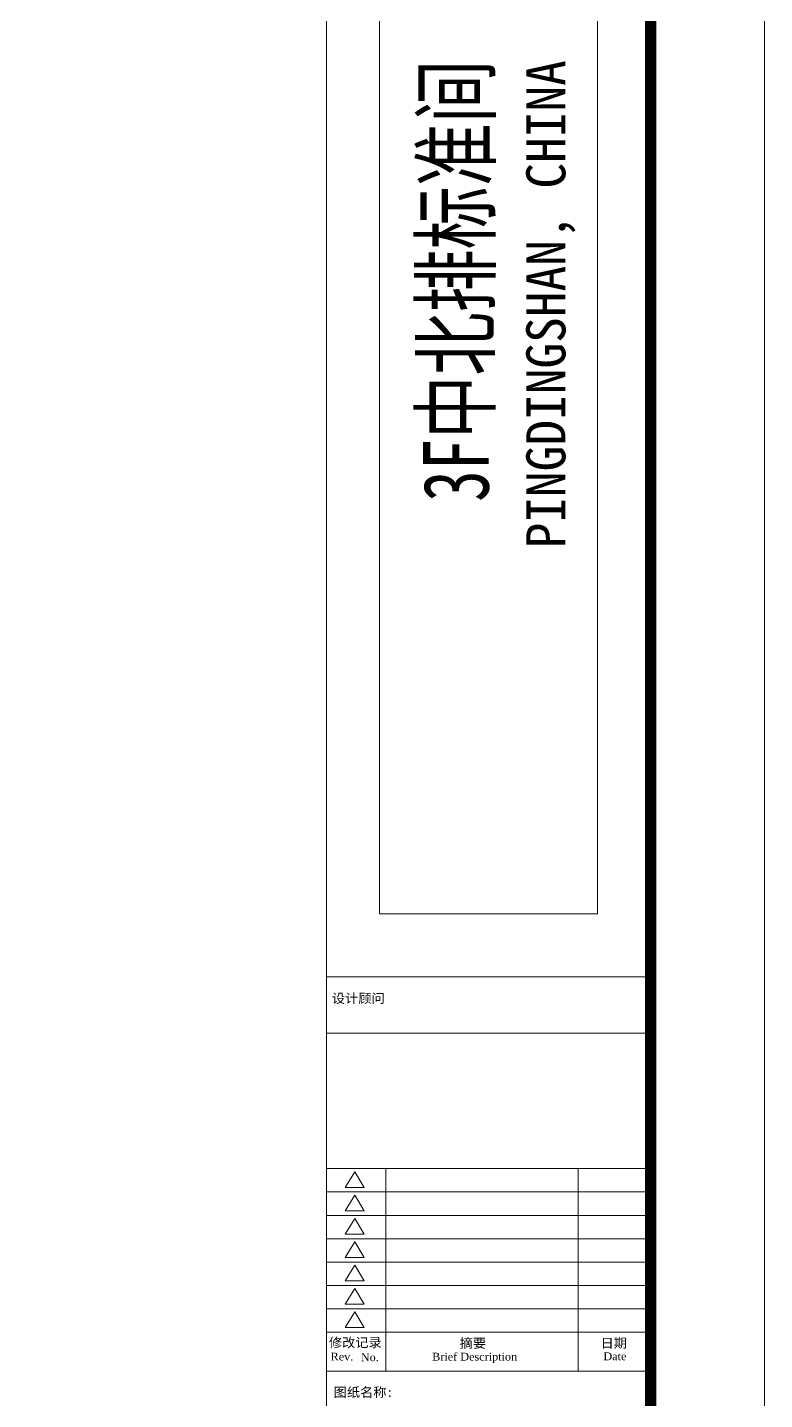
# Model space of a CAD drawing. Header units: millimetres. Extents: x 84706 to 155398, y -6776 to 36429.
# Drawn here: x 92959 to 94463, y -5049 to -2252 of the extents above; entities that cross this region are included whole.
import ezdxf
from ezdxf.enums import TextEntityAlignment as Align

# ---------------------------------------------------------------- set-up
doc = ezdxf.new("R2010")
doc.units = ezdxf.units.MM
doc.layers.add('Drawing【图框、表格】', color=150, linetype='Continuous', lineweight=0)
doc.styles.add('zz', font='times.ttf')
doc.styles.add('宋体', font='', dxfattribs={"width": 0.8})
doc.styles.add('黑体', font='simhei.ttf', dxfattribs={"width": 0.7})
doc.styles.get('宋体').set_extended_font_data('SimSun')

# ---------------------------------------------------------------- blocks, each defined once
blk = doc.blocks.new('海龍_09052443')
for p, q in [((8576.7, -14350), (8576.7, -500)), ((10000, -500), (10000, -14350)), ((8810, -9002.6), (8810, -3491.7)), ((9766.7, -3491.7), (9766.7, -9002.6)), ((9766.7, -9002.6), (8810, -9002.6)), ((8576.7, -9278.7), (10000, -9278.7)), ((8576.7, -9525.5), (10000, -9525.5)), ((8576.7, -10120.5), (10000, -10120.5)), ((8700.7, -10133.8), (8659.4, -10202.8)), ((8742.1, -10202.8), (8700.7, -10133.8)), ((8837.6, -10120.5), (8837.6, -11009.9)), ((9681.1, -10120.5), (9681.1, -11009.9)), ((8576.7, -10223), (10000, -10223)), ((8659.4, -10202.8), (8742.1, -10202.8)), ((8700.7, -10236.3), (8659.4, -10305.4)), ((8742.1, -10305.4), (8700.7, -10236.3)), ((8576.7, -10325.6), (10000, -10325.6)), ((8659.4, -10305.4), (8742.1, -10305.4)), ((8700.7, -10338.9), (8659.4, -10408)), ((8742.1, -10408), (8700.7, -10338.9)), ((8659.4, -10408), (8742.1, -10408)), ((8576.7, -10428.2), (10000, -10428.2)), ((8700.7, -10441.5), (8659.4, -10510.6)), ((8742.1, -10510.6), (8700.7, -10441.5)), ((8576.7, -10530.8), (10000, -10530.8)), ((8659.4, -10510.6), (8742.1, -10510.6)), ((8700.7, -10544.1), (8659.4, -10613.2)), ((8742.1, -10613.2), (8700.7, -10544.1)), ((8576.7, -10633.3), (10000, -10633.3)), ((8659.4, -10613.2), (8742.1, -10613.2)), ((8700.7, -10646.6), (8659.4, -10715.7)), ((8742.1, -10715.7), (8700.7, -10646.6)), ((8659.4, -10715.7), (8742.1, -10715.7)), ((8576.7, -10735.8), (10000, -10735.8)), ((8700.7, -10749.1), (8659.4, -10818.2)), ((8742.1, -10818.2), (8700.7, -10749.1)), ((8659.4, -10818.2), (8742.1, -10818.2)), ((8576.7, -10838.3), (10000, -10838.3)), ((8576.7, -11009.9), (10000, -11009.9))]:
    blk.add_line(p, q)
blk.add_lwpolyline([(-10500, -14850), (10500, -14850), (10500, 0), (-10500, 0)], close=True)
at = {"const_width": 50}
blk.add_lwpolyline([(-9250, -14350), (10000, -14350), (10000, -500), (-9250, -500)], close=True, dxfattribs=at)
at = {"style": '黑体', "width": 0.964913}
blk.add_text('PINGDINGSHAN, CHINA', height=171.8, rotation=90, dxfattribs=at).set_placement((9625.6, -6327.7), align=Align.CENTER)
at = {"width": 1.036363}
for s, height, style, p in [('设计顾问', 41.03, '黑体', (8600.5, -9393.7)), ('修改记录', 41.03, '黑体', (8587.2, -10904)), ('摘要', 41.03, '黑体', (9161.3, -10906.9)), ('日期', 41.03, '黑体', (9779.9, -10906.2)), ('Rev.', 34.19, 'zz', (8594.9, -10962.3, -0.1)), ('No.', 34.19, 'zz', (8727.5, -10965.4, -0.1)), ('Brief Description', 34.194, 'zz', (9040.6, -10962.6, -0.1)), ('Date', 34.19, 'zz', (9792.4, -10961.1, -0.1)), ('图纸名称:', 41.03, '黑体', (8608.2, -11122))]:
    blk.add_text(s, height=height, dxfattribs=dict(at, style=style)).set_placement(p)
at = {"style": '黑体', "width": 0.704386, "flags": 8}
blk.add_attdef('项目名称', text='', height=288.4, rotation=90, dxfattribs=at).set_placement((9289.1, -6224.6), align=Align.CENTER)
at = {"color": 2, "style": '宋体', "width": 0.725454, "flags": 8}
blk.add_attdef('图名', text='', height=125.5, dxfattribs=at).set_placement((9276.8, -11489.7), align=Align.MIDDLE)
at = {"style": '黑体', "width": 1.036363, "flags": 8}
for tag, p in [('比例', (9423.1, -13033.5)), ('阶段', (9423.1, -13272.9)), ('日期', (9423.1, -13512.2)), ('1FF-1', (9423.1, -13991)), ('序号', (9423.1, -14230.3))]:
    blk.add_attdef(tag, text='', height=92.3, dxfattribs=at).set_placement(p, align=Align.MIDDLE)

msp = doc.modelspace()

# ---------------------------------------------------------------- block references
at = {"layer": 'Drawing【图框、表格】'}
ref = msp.add_blockref('海龍_09052443', (89584.3, 124), dxfattribs=dict(at, xscale=0.4646400000000001, yscale=0.4646400000000001, zscale=0.4646400000000001))
ref.add_attrib('项目名称', '3F中北排标准间', dxfattribs={"layer": '0', "height": 133.98, "rotation": 90, "style": '黑体', "width": 0.704386}).set_placement((93900.3, -2768.2), align=Align.CENTER)

doc.saveas('drawing.dxf')
